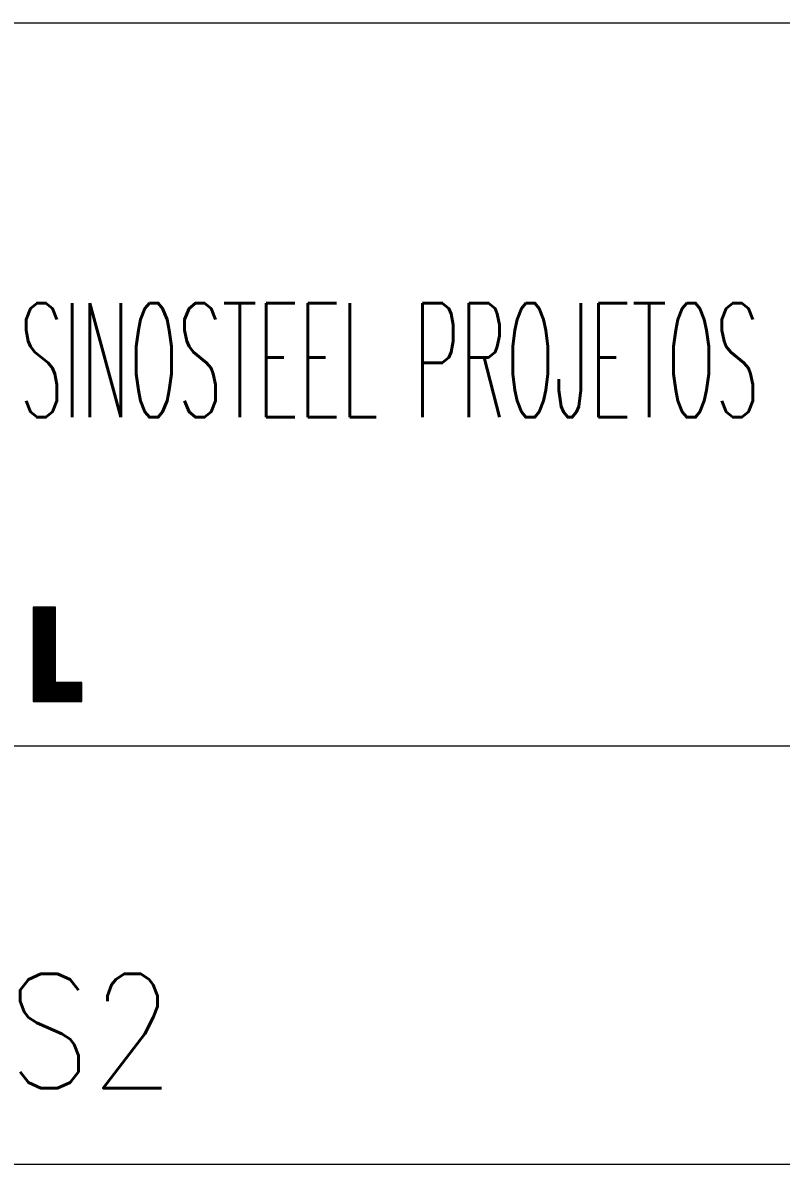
# Model space of a CAD drawing. Header units: millimetres. Extents: x 2 to 845, y 5 to 599.
# Drawn here: x 733.06 to 752.99, y 55 to 85 of the extents above; entities that cross this region are included whole.
import ezdxf

# ---------------------------------------------------------------- set-up
doc = ezdxf.new("R2010")
doc.units = ezdxf.units.MM
doc.linetypes.add('XKITLINE00', pattern=[0])
doc.layers.add('Outro tipo de objeto', color=7, linetype='Continuous', lineweight=0)
doc.styles.add('ROMANS', font='ROMANS__.TTF')
doc.styles.add('SIMPLEX', font='SIMPLEX_.TTF')

msp = doc.modelspace()

# ---------------------------------------------------------------- linework, layer by layer
at = {"layer": 'Outro tipo de objeto', "color": 5, "linetype": 'XKITLINE00', "lineweight": 0}
for p, q in [((28.996, 84.997), (835, 84.997)), ((659.999, 65.997), (835, 65.997)), ((659.999, 54.997), (835, 54.997))]:
    msp.add_line(p, q, dxfattribs=at)
at = {"layer": 'Outro tipo de objeto', "color": 7, "linetype": 'XKITLINE00', "lineweight": 0}
for p, q in [((733.335, 69.639), (733.335, 67.161)), ((733.915, 69.639), (733.335, 69.639)), ((733.339, 67.161), (733.339, 69.639)), ((733.344, 67.161), (733.344, 69.639)), ((733.349, 67.161), (733.349, 69.639)), ((733.354, 67.161), (733.354, 69.639)), ((733.36, 67.161), (733.36, 69.639)), ((733.365, 67.161), (733.365, 69.639)), ((733.37, 67.161), (733.37, 69.639)), ((733.375, 67.161), (733.375, 69.639)), ((733.381, 67.161), (733.381, 69.639)), ((733.386, 67.161), (733.386, 69.639)), ((733.391, 67.161), (733.391, 69.639)), ((733.396, 67.161), (733.396, 69.639)), ((733.401, 67.161), (733.401, 69.639)), ((733.407, 67.161), (733.407, 69.639)), ((733.412, 67.161), (733.412, 69.639)), ((733.417, 67.161), (733.417, 69.639)), ((733.422, 67.161), (733.422, 69.639)), ((733.428, 67.161), (733.428, 69.639)), ((733.433, 67.161), (733.433, 69.639)), ((733.438, 67.161), (733.438, 69.639)), ((733.443, 67.161), (733.443, 69.639)), ((733.449, 67.161), (733.449, 69.639)), ((733.454, 67.161), (733.454, 69.639)), ((733.459, 67.161), (733.459, 69.639)), ((733.464, 67.161), (733.464, 69.639)), ((733.47, 67.161), (733.47, 69.639)), ((733.475, 67.161), (733.475, 69.639)), ((733.48, 67.161), (733.48, 69.639)), ((733.485, 67.161), (733.485, 69.639)), ((733.491, 67.161), (733.491, 69.639)), ((733.496, 67.161), (733.496, 69.639)), ((733.501, 67.161), (733.501, 69.639)), ((733.506, 67.161), (733.506, 69.639)), ((733.512, 67.161), (733.512, 69.639)), ((733.517, 67.161), (733.517, 69.639)), ((733.522, 67.161), (733.522, 69.639)), ((733.527, 67.161), (733.527, 69.639)), ((733.533, 67.161), (733.533, 69.639)), ((733.538, 67.161), (733.538, 69.639)), ((733.543, 67.161), (733.543, 69.639)), ((733.548, 67.161), (733.548, 69.639)), ((733.554, 67.161), (733.554, 69.639)), ((733.559, 67.161), (733.559, 69.639)), ((733.564, 67.161), (733.564, 69.639)), ((733.569, 67.161), (733.569, 69.639)), ((733.575, 67.161), (733.575, 69.639)), ((733.58, 67.161), (733.58, 69.639)), ((733.585, 67.161), (733.585, 69.639)), ((733.59, 67.161), (733.59, 69.639)), ((733.596, 67.161), (733.596, 69.639)), ((733.601, 67.161), (733.601, 69.639)), ((733.606, 67.161), (733.606, 69.639)), ((733.611, 67.161), (733.611, 69.639)), ((733.617, 67.161), (733.617, 69.639)), ((733.622, 67.161), (733.622, 69.639)), ((733.627, 67.161), (733.627, 69.639)), ((733.632, 67.161), (733.632, 69.639)), ((733.638, 67.161), (733.638, 69.639)), ((733.643, 67.161), (733.643, 69.639)), ((733.648, 67.161), (733.648, 69.639)), ((733.653, 67.161), (733.653, 69.639)), ((733.659, 67.161), (733.659, 69.639)), ((733.664, 67.161), (733.664, 69.639)), ((733.669, 67.161), (733.669, 69.639)), ((733.674, 67.161), (733.674, 69.639)), ((733.68, 67.161), (733.68, 69.639)), ((733.685, 67.161), (733.685, 69.639)), ((733.69, 67.161), (733.69, 69.639)), ((733.695, 67.161), (733.695, 69.639)), ((733.701, 67.161), (733.701, 69.639)), ((733.706, 67.161), (733.706, 69.639)), ((733.711, 67.161), (733.711, 69.639)), ((733.716, 67.161), (733.716, 69.639)), ((733.722, 67.161), (733.722, 69.639)), ((733.727, 67.161), (733.727, 69.639)), ((733.732, 67.161), (733.732, 69.639)), ((733.737, 67.161), (733.737, 69.639)), ((733.743, 67.161), (733.743, 69.639)), ((733.748, 67.161), (733.748, 69.639)), ((733.753, 67.161), (733.753, 69.639)), ((733.758, 67.161), (733.758, 69.639)), ((733.764, 67.161), (733.764, 69.639)), ((733.769, 67.161), (733.769, 69.639)), ((733.774, 67.161), (733.774, 69.639)), ((733.779, 67.161), (733.779, 69.639)), ((733.785, 67.161), (733.785, 69.639)), ((733.79, 67.161), (733.79, 69.639)), ((733.795, 67.161), (733.795, 69.639)), ((733.8, 67.161), (733.8, 69.639)), ((733.806, 67.161), (733.806, 69.639)), ((733.811, 67.161), (733.811, 69.639)), ((733.816, 67.161), (733.816, 69.639)), ((733.821, 67.161), (733.821, 69.639)), ((733.826, 67.161), (733.826, 69.639)), ((733.832, 67.161), (733.832, 69.639)), ((733.837, 67.161), (733.837, 69.639)), ((733.842, 67.161), (733.842, 69.639)), ((733.847, 67.161), (733.847, 69.639)), ((733.853, 67.161), (733.853, 69.639)), ((733.858, 67.161), (733.858, 69.639)), ((733.863, 67.161), (733.863, 69.639)), ((733.868, 67.161), (733.868, 69.639)), ((733.874, 67.161), (733.874, 69.639)), ((733.879, 67.161), (733.879, 69.639)), ((733.884, 67.161), (733.884, 69.639)), ((733.889, 67.161), (733.889, 69.639)), ((733.895, 67.161), (733.895, 69.639)), ((733.9, 67.161), (733.9, 69.639)), ((733.905, 67.161), (733.905, 69.639)), ((733.91, 67.161), (733.91, 69.639)), ((733.915, 67.662), (733.915, 69.639)), ((734.611, 67.662), (733.915, 67.662)), ((733.916, 67.161), (733.916, 67.662)), ((733.921, 67.161), (733.921, 67.662)), ((733.926, 67.161), (733.926, 67.662)), ((733.931, 67.161), (733.931, 67.662)), ((733.937, 67.161), (733.937, 67.662)), ((733.942, 67.161), (733.942, 67.662)), ((733.947, 67.161), (733.947, 67.662)), ((733.952, 67.161), (733.952, 67.662)), ((733.958, 67.161), (733.958, 67.662)), ((733.963, 67.161), (733.963, 67.662)), ((733.968, 67.161), (733.968, 67.662)), ((733.973, 67.161), (733.973, 67.662)), ((733.979, 67.161), (733.979, 67.662)), ((733.984, 67.161), (733.984, 67.662)), ((733.989, 67.161), (733.989, 67.662)), ((733.994, 67.161), (733.994, 67.662)), ((734, 67.161), (734, 67.662)), ((734.005, 67.161), (734.005, 67.662)), ((734.01, 67.161), (734.01, 67.662)), ((734.015, 67.161), (734.015, 67.662)), ((734.021, 67.161), (734.021, 67.662)), ((734.026, 67.161), (734.026, 67.662)), ((734.031, 67.161), (734.031, 67.662)), ((734.036, 67.161), (734.036, 67.662)), ((734.042, 67.161), (734.042, 67.662)), ((734.047, 67.161), (734.047, 67.662)), ((734.052, 67.161), (734.052, 67.662)), ((734.057, 67.161), (734.057, 67.662)), ((734.063, 67.161), (734.063, 67.662)), ((734.068, 67.161), (734.068, 67.662)), ((734.073, 67.161), (734.073, 67.662)), ((734.078, 67.161), (734.078, 67.662)), ((734.084, 67.161), (734.084, 67.662)), ((734.089, 67.161), (734.089, 67.662)), ((734.094, 67.161), (734.094, 67.662)), ((734.099, 67.161), (734.099, 67.662)), ((734.105, 67.161), (734.105, 67.662)), ((734.11, 67.161), (734.11, 67.662)), ((734.115, 67.161), (734.115, 67.662)), ((734.12, 67.161), (734.12, 67.662)), ((734.126, 67.161), (734.126, 67.662)), ((734.131, 67.161), (734.131, 67.662)), ((734.136, 67.161), (734.136, 67.662)), ((734.141, 67.161), (734.141, 67.662)), ((734.147, 67.161), (734.147, 67.662)), ((734.152, 67.161), (734.152, 67.662)), ((734.157, 67.161), (734.157, 67.662)), ((734.162, 67.161), (734.162, 67.662)), ((734.168, 67.161), (734.168, 67.662)), ((734.173, 67.161), (734.173, 67.662)), ((734.178, 67.161), (734.178, 67.662)), ((734.183, 67.161), (734.183, 67.662)), ((734.189, 67.161), (734.189, 67.662)), ((734.194, 67.161), (734.194, 67.662)), ((734.199, 67.161), (734.199, 67.662)), ((734.204, 67.161), (734.204, 67.662)), ((734.21, 67.161), (734.21, 67.662)), ((734.215, 67.161), (734.215, 67.662)), ((734.22, 67.161), (734.22, 67.662)), ((734.225, 67.161), (734.225, 67.662)), ((734.231, 67.161), (734.231, 67.662)), ((734.236, 67.161), (734.236, 67.662)), ((734.241, 67.161), (734.241, 67.662)), ((734.246, 67.161), (734.246, 67.662)), ((734.251, 67.161), (734.251, 67.662)), ((734.257, 67.161), (734.257, 67.662)), ((734.262, 67.161), (734.262, 67.662)), ((734.267, 67.161), (734.267, 67.662)), ((734.272, 67.161), (734.272, 67.662)), ((734.278, 67.161), (734.278, 67.662)), ((734.283, 67.161), (734.283, 67.662)), ((734.288, 67.161), (734.288, 67.662)), ((734.293, 67.161), (734.293, 67.662)), ((734.299, 67.161), (734.299, 67.662)), ((734.304, 67.161), (734.304, 67.662)), ((734.309, 67.161), (734.309, 67.662)), ((734.314, 67.161), (734.314, 67.662)), ((734.32, 67.161), (734.32, 67.662)), ((734.325, 67.161), (734.325, 67.662)), ((734.33, 67.161), (734.33, 67.662)), ((734.335, 67.161), (734.335, 67.662)), ((734.341, 67.161), (734.341, 67.662)), ((734.346, 67.161), (734.346, 67.662)), ((734.351, 67.161), (734.351, 67.662)), ((734.356, 67.161), (734.356, 67.662)), ((734.362, 67.161), (734.362, 67.662)), ((734.367, 67.161), (734.367, 67.662)), ((734.372, 67.161), (734.372, 67.662)), ((734.377, 67.161), (734.377, 67.662)), ((734.383, 67.161), (734.383, 67.662)), ((734.388, 67.161), (734.388, 67.662)), ((734.393, 67.161), (734.393, 67.662)), ((734.398, 67.161), (734.398, 67.662)), ((734.404, 67.161), (734.404, 67.662)), ((734.409, 67.161), (734.409, 67.662)), ((734.414, 67.161), (734.414, 67.662)), ((734.419, 67.161), (734.419, 67.662)), ((734.425, 67.161), (734.425, 67.662)), ((734.43, 67.161), (734.43, 67.662)), ((734.435, 67.161), (734.435, 67.662)), ((734.44, 67.161), (734.44, 67.662)), ((734.446, 67.161), (734.446, 67.662)), ((734.451, 67.161), (734.451, 67.662)), ((734.456, 67.161), (734.456, 67.662)), ((734.461, 67.161), (734.461, 67.662)), ((734.467, 67.161), (734.467, 67.662)), ((734.472, 67.161), (734.472, 67.662)), ((734.477, 67.161), (734.477, 67.662)), ((734.482, 67.161), (734.482, 67.662)), ((734.488, 67.161), (734.488, 67.662)), ((734.493, 67.161), (734.493, 67.662)), ((734.498, 67.161), (734.498, 67.662)), ((734.503, 67.161), (734.503, 67.662)), ((734.509, 67.161), (734.509, 67.662)), ((734.514, 67.161), (734.514, 67.662)), ((734.519, 67.161), (734.519, 67.662)), ((734.524, 67.161), (734.524, 67.662)), ((734.53, 67.161), (734.53, 67.662)), ((734.535, 67.161), (734.535, 67.662)), ((734.54, 67.161), (734.54, 67.662)), ((734.545, 67.161), (734.545, 67.662)), ((734.551, 67.161), (734.551, 67.662)), ((734.556, 67.161), (734.556, 67.662)), ((734.561, 67.161), (734.561, 67.662)), ((734.566, 67.161), (734.566, 67.662)), ((734.572, 67.161), (734.572, 67.662)), ((734.577, 67.161), (734.577, 67.662)), ((734.582, 67.161), (734.582, 67.662)), ((734.587, 67.161), (734.587, 67.662)), ((734.593, 67.161), (734.593, 67.662)), ((734.598, 67.161), (734.598, 67.662)), ((734.603, 67.161), (734.603, 67.662)), ((734.608, 67.161), (734.608, 67.662)), ((734.611, 67.161), (734.611, 67.662)), ((733.335, 67.161), (734.611, 67.161))]:
    msp.add_line(p, q, dxfattribs=at)

# ---------------------------------------------------------------- texts
at = {"layer": 'Outro tipo de objeto', "color": 1}
for s, style, width, p in [('SINOSTEEL PROJETOS E TECNOLOGIA (BRASIL) LTDA.', 'SIMPLEX', 0.450058, (732.972, 74.63)), ('PROJETO CAPANEMA UMIDADE NATURAL OS2', 'ROMANS', 0.85, (661.516, 56.997))]:
    msp.add_text(s, height=3, dxfattribs=dict(at, style=style, width=width)).set_placement(p)

doc.saveas('drawing.dxf')
